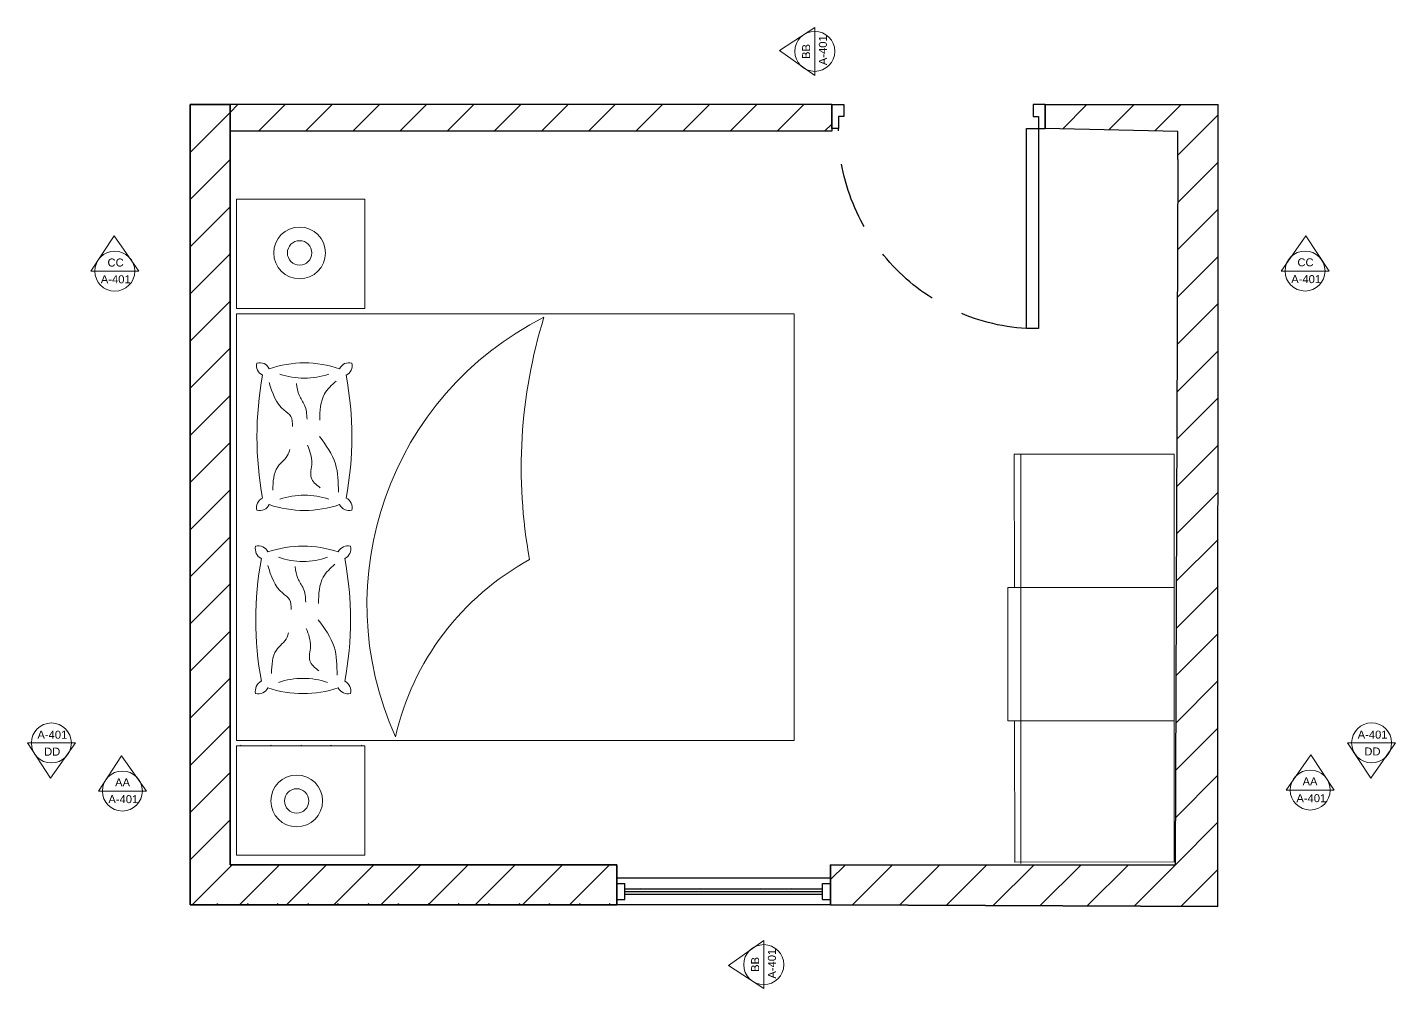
# Model space of a CAD drawing. Header units: inches. Extents: x -200 to 1094, y -421 to 377.
# Drawn here: x 39 to 552, y 16 to 377 of the extents above; entities that cross this region are included whole.
import ezdxf

# ---------------------------------------------------------------- set-up
doc = ezdxf.new("R2010")
doc.units = ezdxf.units.IN
doc.header["$MEASUREMENT"] = 0
doc.linetypes.add('HIDDEN', pattern=[0.375, 0.25, -0.125])
for name, color, linetype, lineweight in [('A-DOOR-FULL', 1, 'Continuous', 25), ('A-FURN', 2, 'Continuous', 18), ('A-GLAZ-FULL', 4, 'Continuous', 25), ('A-SECT-MCUT', 1, 'Continuous', 25), ('A-WALL-FULL-EXTR', 3, 'Continuous', 35), ('A-WALL-FULL-INTR', 1, 'Continuous', 25), ('QUOTE', 5, 'Continuous', 13)]:
    doc.layers.add(name, color=color, linetype=linetype, lineweight=lineweight)
doc.styles.get("Standard").update_dxf_attribs({"font": 'arial.ttf'})

# ---------------------------------------------------------------- blocks, each defined once
blk = doc.blocks.new('DOOR-75')
for points in [[(-0.07, 0.84), (-0.07, 0.09), (-0.025, 0.09), (-0.025, 0.84), (-0.07, 0.84)], [(-0.775, 0.09), (-0.8, 0.09), (-0.8, 0), (-0.755, 0), (-0.755, 0.045), (-0.775, 0.045), (-0.775, 0.09)], [(-0.025, 0.09), (0, 0.09), (0, 0), (-0.045, 0), (-0.045, 0.045), (-0.025, 0.045), (-0.025, 0.09)]]:
    blk.add_lwpolyline(points)
at = {"linetype": 'HIDDEN'}
blk.add_arc((-0.0225, 0.089), 0.7525, 93.6181, 179.9249, dxfattribs=at)

msp = doc.modelspace()

# ---------------------------------------------------------------- hatches: boundary and pattern name
at = {"layer": 'A-SECT-MCUT'}
h = msp.add_hatch(dxfattribs=at)
h.set_pattern_fill('ANSI31', color=256, scale=100)
h.paths.add_polyline_path([(259.91, 62.67), (114.91, 62.67), (114.91, 347.67), (99.91, 347.67), (99.91, 47.67), (259.91, 47.67)])
h = msp.add_hatch(dxfattribs=at)
h.set_pattern_fill('ANSI31', color=256, scale=100)
h.paths.add_polyline_path([(340.41, 347.67), (114.91, 347.67), (114.91, 337.67), (340.41, 337.67)])
h = msp.add_hatch(dxfattribs=at)
h.set_pattern_fill('ANSI31', color=256, scale=100)
h.paths.add_polyline_path([(485.21, 347.67), (420.41, 347.67), (420.41, 338.67), (470.14, 337.63), (470.14, 327.05), (469.14, 62.55), (339.91, 62.55), (339.91, 47.67), (485.14, 47.05)])

# ---------------------------------------------------------------- linework, layer by layer
at = {"color": 41, "linetype": 'Continuous'}
for p, q in [((118.99, 107.28), (118.79, 107.48)), ((130.3, 107.28), (130.11, 107.48)), ((141.62, 107.28), (141.42, 107.48)), ((152.93, 107.28), (152.74, 107.48)), ((164.24, 107.28), (164.05, 107.48)), ((268.63, 53.67), (268.7, 53.74)), ((279.94, 53.67), (280.01, 53.74)), ((291.26, 53.67), (291.33, 53.74)), ((302.57, 53.67), (302.64, 53.74)), ((313.88, 53.67), (313.96, 53.74)), ((325.2, 53.67), (325.27, 53.74)), ((336.51, 53.67), (336.58, 53.74)), ((109.89, 47.67), (110.31, 48.08)), ((121.21, 47.67), (121.62, 48.08)), ((132.52, 47.67), (132.94, 48.08)), ((143.84, 47.67), (144.25, 48.08)), ((155.15, 47.67), (155.56, 48.08)), ((166.46, 47.67), (166.88, 48.08)), ((177.78, 47.67), (178.19, 48.08)), ((189.09, 47.67), (189.5, 48.08)), ((200.4, 47.67), (200.82, 48.08)), ((211.72, 47.67), (212.13, 48.08)), ((223.03, 47.67), (223.45, 48.08)), ((234.34, 47.67), (234.76, 48.08)), ((245.66, 47.67), (246.07, 48.08)), ((256.97, 47.67), (257.39, 48.08))]:
    msp.add_line(p, q, dxfattribs=at)
at = {"layer": 'A-FURN'}
for p, q in [((117.35, 109.28), (117.35, 269.28)), ((117.35, 269.28), (326.35, 269.28)), ((326.35, 109.28), (326.35, 269.28)), ((114.91, 265.17), (114.91, 115.17)), ((408.85, 166.61), (408.76, 216.61)), ((411.26, 216.61), (411.26, 166.61)), ((406.35, 166.61), (406.35, 116.61)), ((411.26, 166.61), (411.26, 116.61)), ((408.85, 116.61), (408.96, 63.61)), ((411.26, 116.61), (411.26, 63.11)), ((326.35, 109.28), (117.35, 109.28))]:
    msp.add_line(p, q, dxfattribs=at)
for points in [[(117.35, 312.28), (117.35, 271.28), (165.35, 271.28), (165.35, 312.28)], [(117.35, 107.28), (117.35, 66.28), (165.35, 66.28), (165.35, 107.28)]]:
    msp.add_lwpolyline(points, close=True, dxfattribs=at)
msp.add_lwpolyline([(227.16, 177.09, -0.121223), (232.54, 267.93, 0.401798), (176.88, 110.68, -0.214426)], format="xyb", close=True, dxfattribs=at)
for points in [[(468.76, 63.61), (468.76, 216.61), (408.76, 216.61)], [(468.53, 166.61), (406.35, 166.61)], [(406.35, 116.61), (468.72, 116.61)], [(408.76, 63.61), (468.72, 63.72)]]:
    msp.add_lwpolyline(points, dxfattribs=at)
for centre, radius in [((140.95, 292.08), 9.7), ((140.95, 292.08), 4.57), ((139.87, 86.59), 9.7), ((139.87, 86.59), 4.57)]:
    msp.add_circle(centre, radius, dxfattribs=at)
at = {"layer": 'A-FURN', "ltscale": 0.2}
for centre, radius, start, end in [((128.84, 249.79), 4, 165.5166, 244.2099), ((125.97, 246.92), 4, 25.7901, 104.4834), ((250.37, 223.17), 125.4, 169.4235, 190.5765), ((142.75, 209.76), 41.07, 71.2852, 108.7148), ((142.75, 273.6), 28.51, 251.1598, 288.8402), ((159.52, 246.92), 4, 75.5166, 154.2099), ((156.65, 249.79), 4, 295.7901, 14.4834), ((35.12, 223.17), 125.4, 349.4235, 10.5765), ((128.84, 196.56), 4, 115.7901, 194.4834), ((142.75, 172.74), 28.51, 71.1598, 108.8402), ((156.65, 196.56), 4, 345.5166, 64.2099), ((125.97, 199.43), 4, 255.5166, 334.2099), ((142.75, 236.58), 41.07, 251.2852, 288.7148), ((159.52, 199.43), 4, 205.7901, 284.4834), ((128.35, 181.09), 4, 165.5166, 244.2099), ((125.48, 178.22), 4, 25.7901, 104.4834), ((142.26, 141.06), 41.07, 71.2852, 108.7148), ((159.03, 178.22), 4, 75.5166, 154.2099), ((156.16, 181.09), 4, 295.7901, 14.4834), ((249.89, 154.47), 125.4, 169.4235, 190.5765), ((142.26, 204.91), 28.51, 251.1598, 288.8402), ((34.63, 154.47), 125.4, 349.4235, 10.5765), ((128.35, 127.86), 4, 115.7901, 194.4834), ((125.48, 130.73), 4, 255.5166, 334.2099), ((142.26, 167.88), 41.07, 251.2852, 288.7148), ((142.26, 104.04), 28.51, 71.1598, 108.8402), ((159.03, 130.73), 4, 205.7901, 284.4834), ((156.16, 127.86), 4, 345.5166, 64.2099)]:
    msp.add_arc(centre, radius, start, end, dxfattribs=at)
for points in [[(129.5, 243.54), (135.11, 233.13), (137.66, 230.78), (138.27, 227.02)], [(139.8, 243.14), (140.75, 238.7), (142.82, 235.02), (143.76, 229.79)], [(154.61, 244.02), (150.31, 239.22), (148.48, 229.3)], [(155.5, 202.38), (154.37, 213.01), (148.46, 223.19)], [(130.92, 203.11), (132.74, 211.81), (136.73, 216.65), (137.32, 218.34)], [(148.67, 204.01), (145.28, 207.83), (145.53, 213.27), (143.95, 219.99)], [(129.02, 174.84), (134.62, 164.44), (137.18, 162.09), (137.79, 158.32)], [(139.31, 174.44), (140.27, 170), (142.33, 166.32), (143.27, 161.09)], [(154.13, 175.32), (149.83, 170.53), (148, 160.6)], [(155.01, 133.69), (153.88, 144.32), (147.97, 154.49)], [(130.43, 134.41), (132.26, 143.12), (136.24, 147.95), (136.83, 149.65)], [(148.19, 135.32), (144.8, 139.13), (145.04, 144.57), (143.46, 151.29)]]:
    msp.add_spline(points, degree=3, dxfattribs=at)
at = {"layer": 'A-GLAZ-FULL'}
for p, q in [((259.91, 55.67), (262.91, 55.67)), ((262.91, 53.67), (336.91, 53.67)), ((262.91, 52.67), (336.91, 52.67)), ((262.91, 51.67), (336.91, 51.67)), ((336.91, 55.67), (339.91, 55.67)), ((259.91, 49.67), (262.91, 49.67)), ((336.91, 49.67), (339.91, 49.67))]:
    msp.add_line(p, q, dxfattribs=at)
at = {"layer": 'A-GLAZ-FULL', "ltscale": 0.001}
for p, q in [((262.91, 49.67), (262.91, 55.67)), ((336.91, 49.67), (336.91, 55.67))]:
    msp.add_line(p, q, dxfattribs=at)
at = {"layer": 'A-SECT-MCUT', "elevation": -25}
msp.add_lwpolyline([(420.41, 347.67), (420.41, 338.67)], dxfattribs=at)
at = {"layer": 'A-WALL-FULL-EXTR'}
for p, q in [((99.91, 47.67), (99.91, 347.67)), ((99.91, 347.67), (114.91, 347.67)), ((114.91, 62.67), (114.91, 347.67, -35)), ((259.91, 62.67), (114.91, 62.67)), ((259.91, 47.67), (259.91, 62.67)), ((339.91, 47.67), (339.91, 62.67)), ((339.91, 62.67), (469.14, 62.55)), ((99.91, 47.67), (259.91, 47.67)), ((339.91, 47.67), (485.14, 47.05, 35))]:
    msp.add_line(p, q, dxfattribs=at)
at = {"layer": 'A-WALL-FULL-INTR'}
for p, q in [((340.41, 347.67, -25), (114.91, 347.67, -25)), ((420.41, 347.67, -25), (485.21, 347.67, -25)), ((485.14, 47.05, 70), (485.21, 347.67, -25)), ((470.14, 337.63, 35), (420.41, 338.67, -25)), ((340.41, 337.67), (114.91, 337.67)), ((470.14, 327.05, 35), (470.14, 337.63, 35)), ((470.14, 327.05, 35), (469.14, 62.55, 35)), ((339.91, 57.67), (259.91, 57.67)), ((339.91, 47.67), (259.91, 47.67))]:
    msp.add_line(p, q, dxfattribs=at)
at = {"layer": 'A-WALL-FULL-INTR', "elevation": -25}
msp.add_lwpolyline([(340.41, 347.67), (340.41, 337.67)], dxfattribs=at)
at = {"layer": 'QUOTE'}
for p, q in [((334.04, 376.65), (320.84, 367.93)), ((334.04, 375.15), (334.04, 376.65)), ((334.04, 360.15), (334.04, 375.15)), ((334.04, 358.65), (320.84, 367.93)), ((334.04, 360.15), (334.04, 358.65)), ((62.68, 285.23), (71.4, 298.43)), ((80.68, 285.23), (71.4, 298.43)), ((508.79, 285.29), (518.06, 298.5)), ((526.79, 285.29), (518.06, 298.5)), ((64.18, 285.23), (62.68, 285.23)), ((79.18, 285.23), (64.18, 285.23)), ((79.18, 285.23), (80.68, 285.23)), ((510.29, 285.29), (508.79, 285.29)), ((510.29, 285.29), (525.29, 285.29)), ((525.29, 285.29), (526.79, 285.29)), ((40.42, 108.31), (38.92, 108.31)), ((38.92, 108.31), (47.64, 95.11)), ((55.42, 108.31), (40.42, 108.31)), ((56.92, 108.31), (47.64, 95.11)), ((55.42, 108.31), (56.92, 108.31)), ((535.24, 108.35), (533.74, 108.35)), ((533.74, 108.35), (542.47, 95.15)), ((550.24, 108.35), (535.24, 108.35)), ((551.74, 108.35), (542.47, 95.15)), ((550.24, 108.35), (551.74, 108.35)), ((65.52, 90.3), (74.24, 103.5)), ((83.52, 90.3), (74.24, 103.5)), ((510.72, 90.66), (520, 103.86)), ((528.72, 90.66), (520, 103.86)), ((67.02, 90.3), (65.52, 90.3)), ((82.02, 90.3), (67.02, 90.3)), ((82.02, 90.3), (83.52, 90.3)), ((512.22, 90.66), (510.72, 90.66)), ((512.22, 90.66), (527.22, 90.66)), ((527.22, 90.66), (528.72, 90.66)), ((314.92, 34.2), (301.72, 24.92)), ((314.92, 34.2), (314.92, 32.7)), ((314.92, 32.7), (314.92, 17.7)), ((314.92, 16.2), (301.72, 24.92)), ((314.92, 17.7), (314.92, 16.2))]:
    msp.add_line(p, q, dxfattribs=at)
for centre in [(334.04, 367.65), (71.68, 285.23), (517.79, 285.29), (47.92, 108.31), (542.74, 108.35), (74.52, 90.3), (519.72, 90.66), (314.92, 25.2)]:
    msp.add_circle(centre, 7.5, dxfattribs=at)

# ---------------------------------------------------------------- block references
at = {"layer": 'A-DOOR-FULL', "xscale": -100, "yscale": 100, "zscale": 100, "rotation": 180}
msp.add_blockref('DOOR-75', (420.41, 347.67, -25), dxfattribs=at)

# ---------------------------------------------------------------- texts
at = {"layer": 'QUOTE'}
for s, p in [('BB', (332.3, 364.81)), ('A-401', (338.58, 362.48)), ('A-401', (319.46, 19.97)), ('BB', (313.18, 22.48))]:
    msp.add_text(s, height=3, rotation=90, dxfattribs=at).set_placement(p)
for s, p in [('CC', (68.96, 286.97)), ('CC', (514.94, 287.04)), ('A-401', (66.45, 280.68)), ('A-401', (512.62, 280.75)), ('A-401', (42.69, 109.91)), ('A-401', (537.52, 109.95)), ('DD', (45.2, 103.58)), ('DD', (540.02, 103.63)), ('AA', (71.8, 92.04)), ('AA', (516.87, 92.4)), ('A-401', (69.29, 85.75)), ('A-401', (514.55, 86.12))]:
    msp.add_text(s, height=3, dxfattribs=at).set_placement(p)

doc.saveas('drawing.dxf')
